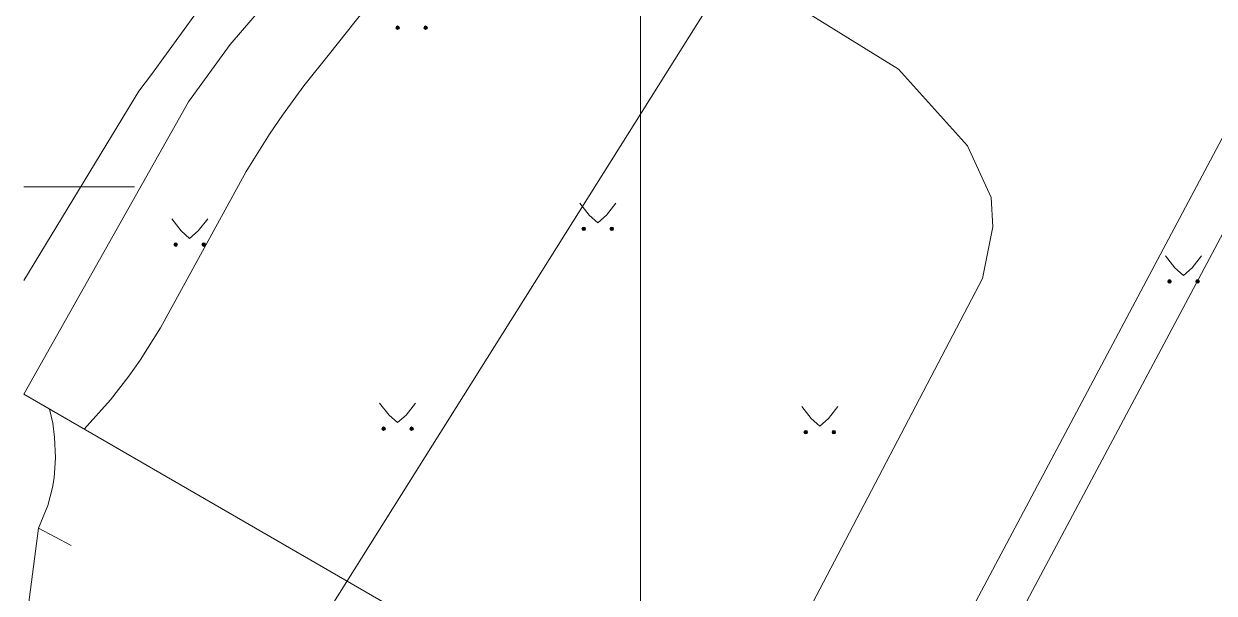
# Model space of a CAD drawing. Extents: x 1000 to 4000, y -5000 to -1000.
# Drawn here: x 1000 to 1064.5, y -4222 to -4191.2 of the extents above; entities that cross this region are included whole.
import ezdxf

# ---------------------------------------------------------------- set-up
doc = ezdxf.new("R2010")
doc.units = 0
doc.header["$MEASUREMENT"] = 0
for name, color, linetype in [('границы команд_1', 10, 'CONTINUOUS'), ('СЛОЙ_1', 7, 'CONTINUOUS'), ('СЛОЙ_18', 7, 'CONTINUOUS'), ('СЛОЙ_24', 7, 'CONTINUOUS'), ('СЛОЙ_41', 7, 'CONTINUOUS'), ('СЛОЙ_50', 7, 'CONTINUOUS')]:
    doc.layers.add(name, color=color, linetype=linetype)

msp = doc.modelspace()

# ---------------------------------------------------------------- linework, layer by layer
at = {"layer": 'границы команд_1', "color": 251, "lineweight": 0}
msp.add_lwpolyline([(1033.439, -1863.261), (3102.461, -1863.261), (3102.461, -4710.896), (1033.439, -4710.896)], close=True, dxfattribs=at)
at = {"layer": 'СЛОЙ_1', "color": 253, "linetype": 'Continuous', "lineweight": 0}
msp.add_lwpolyline([(1006, -4200), (1000, -4200)], dxfattribs=at)
at = {"layer": 'СЛОЙ_18', "color": 253, "linetype": 'Continuous', "lineweight": 0}
msp.add_line((1078.396, -4124.447), (1000, -4249.278), dxfattribs=at)
at = {"layer": 'СЛОЙ_24', "color": 253, "linetype": 'Continuous', "lineweight": 0}
msp.add_line((1000, -4211.25), (1032.162, -4229.833), dxfattribs=at)
for points in [[(1006.239, -4194.812), (1006.922, -4193.902), (1009.364, -4190.548), (1014.823, -4184.673), (1025.411, -4179.964)], [(1000, -4211.25), (1008.932, -4195.388), (1011.198, -4192.277), (1016.341, -4186.271), (1027.529, -4181.296)], [(1027.529, -4181.296), (1047.424, -4193.624)], [(1071.019, -4185.992), (1047.985, -4229.32), (1046.692, -4232.563)], [(1032.162, -4229.833), (1034.16, -4231.032), (1035.598, -4231.271), (1037.596, -4230.952), (1039.354, -4229.113), (1051.978, -4204.974), (1052.538, -4202.177), (1052.458, -4200.578), (1051.179, -4197.78), (1047.424, -4193.624)], [(1000, -4205.085), (1006.239, -4194.812)], [(1065.893, -4200.861), (1048.418, -4233.652)]]:
    msp.add_lwpolyline(points, dxfattribs=at)
at = {"layer": 'СЛОЙ_41', "color": 253, "linetype": 'Continuous', "lineweight": 0}
for p, q in [((1030.147, -4200.89), (1030.657, -4201.54)), ((1032.097, -4200.89), (1031.587, -4201.54)), ((1008.023, -4201.742), (1008.533, -4202.392)), ((1009.973, -4201.742), (1009.463, -4202.392)), ((1030.657, -4201.54), (1031.117, -4201.95)), ((1031.587, -4201.54), (1031.117, -4201.95)), ((1008.533, -4202.392), (1008.993, -4202.802)), ((1009.463, -4202.392), (1008.993, -4202.802)), ((1061.91, -4203.744), (1062.42, -4204.394)), ((1063.86, -4203.744), (1063.35, -4204.394)), ((1062.42, -4204.394), (1062.88, -4204.804)), ((1063.35, -4204.394), (1062.88, -4204.804)), ((1019.296, -4211.728), (1019.806, -4212.378)), ((1021.246, -4211.728), (1020.736, -4212.378)), ((1042.187, -4211.919), (1042.697, -4212.569)), ((1044.137, -4211.919), (1043.627, -4212.569)), ((1019.806, -4212.378), (1020.266, -4212.788)), ((1020.736, -4212.378), (1020.266, -4212.788)), ((1042.697, -4212.569), (1043.157, -4212.979)), ((1043.627, -4212.569), (1043.157, -4212.979))]:
    msp.add_line(p, q, dxfattribs=at)
for centre in [(1020.269, -4191.371), (1021.79, -4191.371), (1030.361, -4202.278), (1031.882, -4202.278), (1008.237, -4203.13), (1009.758, -4203.13), (1062.124, -4205.132), (1063.645, -4205.132), (1019.51, -4213.116), (1021.031, -4213.116), (1042.401, -4213.307), (1043.922, -4213.307)]:
    msp.add_circle(centre, 0.0976, dxfattribs=at)
for points in [[(1020.173, -4191.39), (1020.171, -4191.371), (1020.173, -4191.352)], [(1020.178, -4191.408), (1020.173, -4191.352), (1020.178, -4191.334)], [(1020.173, -4191.39), (1020.173, -4191.352), (1020.178, -4191.408)], [(1020.187, -4191.425), (1020.178, -4191.334), (1020.187, -4191.317)], [(1020.178, -4191.408), (1020.178, -4191.334), (1020.187, -4191.425)], [(1020.2, -4191.44), (1020.187, -4191.317), (1020.2, -4191.302)], [(1020.187, -4191.425), (1020.187, -4191.317), (1020.2, -4191.44)], [(1020.214, -4191.452), (1020.2, -4191.302), (1020.214, -4191.29)], [(1020.2, -4191.44), (1020.2, -4191.302), (1020.214, -4191.452)], [(1020.231, -4191.461), (1020.214, -4191.29), (1020.231, -4191.281)], [(1020.214, -4191.452), (1020.214, -4191.29), (1020.231, -4191.461)], [(1020.25, -4191.467), (1020.231, -4191.281), (1020.25, -4191.275)], [(1020.231, -4191.461), (1020.231, -4191.281), (1020.25, -4191.467)], [(1020.269, -4191.469), (1020.25, -4191.275), (1020.269, -4191.273)], [(1020.25, -4191.467), (1020.25, -4191.275), (1020.269, -4191.469)], [(1021.694, -4191.39), (1021.692, -4191.371), (1021.694, -4191.352)], [(1021.699, -4191.408), (1021.694, -4191.352), (1021.699, -4191.334)], [(1021.694, -4191.39), (1021.694, -4191.352), (1021.699, -4191.408)], [(1021.708, -4191.425), (1021.699, -4191.334), (1021.708, -4191.317)], [(1021.699, -4191.408), (1021.699, -4191.334), (1021.708, -4191.425)], [(1021.721, -4191.44), (1021.708, -4191.317), (1021.721, -4191.302)], [(1021.708, -4191.425), (1021.708, -4191.317), (1021.721, -4191.44)], [(1021.735, -4191.452), (1021.721, -4191.302), (1021.735, -4191.29)], [(1021.721, -4191.44), (1021.721, -4191.302), (1021.735, -4191.452)], [(1021.752, -4191.461), (1021.735, -4191.29), (1021.752, -4191.281)], [(1021.735, -4191.452), (1021.735, -4191.29), (1021.752, -4191.461)], [(1021.771, -4191.467), (1021.752, -4191.281), (1021.771, -4191.275)], [(1021.752, -4191.461), (1021.752, -4191.281), (1021.771, -4191.467)], [(1021.79, -4191.469), (1021.771, -4191.275), (1021.79, -4191.273)], [(1021.771, -4191.467), (1021.771, -4191.275), (1021.79, -4191.469)], [(1030.265, -4202.297), (1030.263, -4202.278), (1030.265, -4202.259)], [(1030.27, -4202.315), (1030.265, -4202.259), (1030.27, -4202.241)], [(1030.265, -4202.297), (1030.265, -4202.259), (1030.27, -4202.315)], [(1030.279, -4202.332), (1030.27, -4202.241), (1030.279, -4202.224)], [(1030.27, -4202.315), (1030.27, -4202.241), (1030.279, -4202.332)], [(1030.292, -4202.347), (1030.279, -4202.224), (1030.292, -4202.209)], [(1030.279, -4202.332), (1030.279, -4202.224), (1030.292, -4202.347)], [(1030.306, -4202.359), (1030.292, -4202.209), (1030.306, -4202.197)], [(1030.292, -4202.347), (1030.292, -4202.209), (1030.306, -4202.359)], [(1030.323, -4202.368), (1030.306, -4202.197), (1030.323, -4202.188)], [(1030.306, -4202.359), (1030.306, -4202.197), (1030.323, -4202.368)], [(1030.342, -4202.374), (1030.323, -4202.188), (1030.342, -4202.182)], [(1030.323, -4202.368), (1030.323, -4202.188), (1030.342, -4202.374)], [(1030.361, -4202.376), (1030.342, -4202.182), (1030.361, -4202.18)], [(1030.342, -4202.374), (1030.342, -4202.182), (1030.361, -4202.376)], [(1031.786, -4202.297), (1031.784, -4202.278), (1031.786, -4202.259)], [(1031.791, -4202.315), (1031.786, -4202.259), (1031.791, -4202.241)], [(1031.786, -4202.297), (1031.786, -4202.259), (1031.791, -4202.315)], [(1031.8, -4202.332), (1031.791, -4202.241), (1031.8, -4202.224)], [(1031.791, -4202.315), (1031.791, -4202.241), (1031.8, -4202.332)], [(1031.813, -4202.347), (1031.8, -4202.224), (1031.813, -4202.209)], [(1031.8, -4202.332), (1031.8, -4202.224), (1031.813, -4202.347)], [(1031.827, -4202.359), (1031.813, -4202.209), (1031.827, -4202.197)], [(1031.813, -4202.347), (1031.813, -4202.209), (1031.827, -4202.359)], [(1031.844, -4202.368), (1031.827, -4202.197), (1031.844, -4202.188)], [(1031.827, -4202.359), (1031.827, -4202.197), (1031.844, -4202.368)], [(1031.863, -4202.374), (1031.844, -4202.188), (1031.863, -4202.182)], [(1031.844, -4202.368), (1031.844, -4202.188), (1031.863, -4202.374)], [(1031.882, -4202.376), (1031.863, -4202.182), (1031.882, -4202.18)], [(1031.863, -4202.374), (1031.863, -4202.182), (1031.882, -4202.376)], [(1008.141, -4203.149), (1008.139, -4203.13), (1008.141, -4203.111)], [(1008.146, -4203.167), (1008.141, -4203.111), (1008.146, -4203.093)], [(1008.141, -4203.149), (1008.141, -4203.111), (1008.146, -4203.167)], [(1008.155, -4203.184), (1008.146, -4203.093), (1008.155, -4203.076)], [(1008.146, -4203.167), (1008.146, -4203.093), (1008.155, -4203.184)], [(1008.168, -4203.199), (1008.155, -4203.076), (1008.168, -4203.061)], [(1008.155, -4203.184), (1008.155, -4203.076), (1008.168, -4203.199)], [(1008.182, -4203.211), (1008.168, -4203.061), (1008.182, -4203.049)], [(1008.168, -4203.199), (1008.168, -4203.061), (1008.182, -4203.211)], [(1008.199, -4203.22), (1008.182, -4203.049), (1008.199, -4203.04)], [(1008.182, -4203.211), (1008.182, -4203.049), (1008.199, -4203.22)], [(1008.218, -4203.226), (1008.199, -4203.04), (1008.218, -4203.034)], [(1008.199, -4203.22), (1008.199, -4203.04), (1008.218, -4203.226)], [(1008.237, -4203.228), (1008.218, -4203.034), (1008.237, -4203.032)], [(1008.218, -4203.226), (1008.218, -4203.034), (1008.237, -4203.228)], [(1009.662, -4203.149), (1009.66, -4203.13), (1009.662, -4203.111)], [(1009.667, -4203.167), (1009.662, -4203.111), (1009.667, -4203.093)], [(1009.662, -4203.149), (1009.662, -4203.111), (1009.667, -4203.167)], [(1009.676, -4203.184), (1009.667, -4203.093), (1009.676, -4203.076)], [(1009.667, -4203.167), (1009.667, -4203.093), (1009.676, -4203.184)], [(1009.689, -4203.199), (1009.676, -4203.076), (1009.689, -4203.061)], [(1009.676, -4203.184), (1009.676, -4203.076), (1009.689, -4203.199)], [(1009.703, -4203.211), (1009.689, -4203.061), (1009.703, -4203.049)], [(1009.689, -4203.199), (1009.689, -4203.061), (1009.703, -4203.211)], [(1009.72, -4203.22), (1009.703, -4203.049), (1009.72, -4203.04)], [(1009.703, -4203.211), (1009.703, -4203.049), (1009.72, -4203.22)], [(1009.739, -4203.226), (1009.72, -4203.04), (1009.739, -4203.034)], [(1009.72, -4203.22), (1009.72, -4203.04), (1009.739, -4203.226)], [(1009.758, -4203.228), (1009.739, -4203.034), (1009.758, -4203.032)], [(1009.739, -4203.226), (1009.739, -4203.034), (1009.758, -4203.228)], [(1062.028, -4205.151), (1062.026, -4205.132), (1062.028, -4205.113)], [(1062.033, -4205.169), (1062.028, -4205.113), (1062.033, -4205.095)], [(1062.028, -4205.151), (1062.028, -4205.113), (1062.033, -4205.169)], [(1062.042, -4205.186), (1062.033, -4205.095), (1062.042, -4205.078)], [(1062.033, -4205.169), (1062.033, -4205.095), (1062.042, -4205.186)], [(1062.055, -4205.201), (1062.042, -4205.078), (1062.055, -4205.063)], [(1062.042, -4205.186), (1062.042, -4205.078), (1062.055, -4205.201)], [(1062.069, -4205.213), (1062.055, -4205.063), (1062.069, -4205.051)], [(1062.055, -4205.201), (1062.055, -4205.063), (1062.069, -4205.213)], [(1062.086, -4205.222), (1062.069, -4205.051), (1062.086, -4205.042)], [(1062.069, -4205.213), (1062.069, -4205.051), (1062.086, -4205.222)], [(1062.105, -4205.228), (1062.086, -4205.042), (1062.105, -4205.036)], [(1062.086, -4205.222), (1062.086, -4205.042), (1062.105, -4205.228)], [(1062.124, -4205.23), (1062.105, -4205.036), (1062.124, -4205.034)], [(1062.105, -4205.228), (1062.105, -4205.036), (1062.124, -4205.23)], [(1063.549, -4205.151), (1063.547, -4205.132), (1063.549, -4205.113)], [(1063.554, -4205.169), (1063.549, -4205.113), (1063.554, -4205.095)], [(1063.549, -4205.151), (1063.549, -4205.113), (1063.554, -4205.169)], [(1063.563, -4205.186), (1063.554, -4205.095), (1063.563, -4205.078)], [(1063.554, -4205.169), (1063.554, -4205.095), (1063.563, -4205.186)], [(1063.576, -4205.201), (1063.563, -4205.078), (1063.576, -4205.063)], [(1063.563, -4205.186), (1063.563, -4205.078), (1063.576, -4205.201)], [(1063.59, -4205.213), (1063.576, -4205.063), (1063.59, -4205.051)], [(1063.576, -4205.201), (1063.576, -4205.063), (1063.59, -4205.213)], [(1063.607, -4205.222), (1063.59, -4205.051), (1063.607, -4205.042)], [(1063.59, -4205.213), (1063.59, -4205.051), (1063.607, -4205.222)], [(1063.626, -4205.228), (1063.607, -4205.042), (1063.626, -4205.036)], [(1063.607, -4205.222), (1063.607, -4205.042), (1063.626, -4205.228)], [(1063.645, -4205.23), (1063.626, -4205.036), (1063.645, -4205.034)], [(1063.626, -4205.228), (1063.626, -4205.036), (1063.645, -4205.23)], [(1019.414, -4213.135), (1019.412, -4213.116), (1019.414, -4213.097)], [(1019.419, -4213.153), (1019.414, -4213.097), (1019.419, -4213.079)], [(1019.414, -4213.135), (1019.414, -4213.097), (1019.419, -4213.153)], [(1019.428, -4213.17), (1019.419, -4213.079), (1019.428, -4213.062)], [(1019.419, -4213.153), (1019.419, -4213.079), (1019.428, -4213.17)], [(1019.441, -4213.185), (1019.428, -4213.062), (1019.441, -4213.047)], [(1019.428, -4213.17), (1019.428, -4213.062), (1019.441, -4213.185)], [(1019.455, -4213.197), (1019.441, -4213.047), (1019.455, -4213.035)], [(1019.441, -4213.185), (1019.441, -4213.047), (1019.455, -4213.197)], [(1019.472, -4213.206), (1019.455, -4213.035), (1019.472, -4213.026)], [(1019.455, -4213.197), (1019.455, -4213.035), (1019.472, -4213.206)], [(1019.491, -4213.212), (1019.472, -4213.026), (1019.491, -4213.02)], [(1019.472, -4213.206), (1019.472, -4213.026), (1019.491, -4213.212)], [(1019.51, -4213.214), (1019.491, -4213.02), (1019.51, -4213.018)], [(1019.491, -4213.212), (1019.491, -4213.02), (1019.51, -4213.214)], [(1020.935, -4213.135), (1020.933, -4213.116), (1020.935, -4213.097)], [(1020.94, -4213.153), (1020.935, -4213.097), (1020.94, -4213.079)], [(1020.935, -4213.135), (1020.935, -4213.097), (1020.94, -4213.153)], [(1020.949, -4213.17), (1020.94, -4213.079), (1020.949, -4213.062)], [(1020.94, -4213.153), (1020.94, -4213.079), (1020.949, -4213.17)], [(1020.962, -4213.185), (1020.949, -4213.062), (1020.962, -4213.047)], [(1020.949, -4213.17), (1020.949, -4213.062), (1020.962, -4213.185)], [(1020.976, -4213.197), (1020.962, -4213.047), (1020.976, -4213.035)], [(1020.962, -4213.185), (1020.962, -4213.047), (1020.976, -4213.197)], [(1020.993, -4213.206), (1020.976, -4213.035), (1020.993, -4213.026)], [(1020.976, -4213.197), (1020.976, -4213.035), (1020.993, -4213.206)], [(1021.012, -4213.212), (1020.993, -4213.026), (1021.012, -4213.02)], [(1020.993, -4213.206), (1020.993, -4213.026), (1021.012, -4213.212)], [(1021.031, -4213.214), (1021.012, -4213.02), (1021.031, -4213.018)], [(1021.012, -4213.212), (1021.012, -4213.02), (1021.031, -4213.214)], [(1042.305, -4213.326), (1042.303, -4213.307), (1042.305, -4213.288)], [(1042.31, -4213.344), (1042.305, -4213.288), (1042.31, -4213.27)], [(1042.305, -4213.326), (1042.305, -4213.288), (1042.31, -4213.344)], [(1042.319, -4213.361), (1042.31, -4213.27), (1042.319, -4213.253)], [(1042.31, -4213.344), (1042.31, -4213.27), (1042.319, -4213.361)], [(1042.332, -4213.376), (1042.319, -4213.253), (1042.332, -4213.238)], [(1042.319, -4213.361), (1042.319, -4213.253), (1042.332, -4213.376)], [(1042.346, -4213.388), (1042.332, -4213.238), (1042.346, -4213.226)], [(1042.332, -4213.376), (1042.332, -4213.238), (1042.346, -4213.388)], [(1042.363, -4213.397), (1042.346, -4213.226), (1042.363, -4213.217)], [(1042.346, -4213.388), (1042.346, -4213.226), (1042.363, -4213.397)], [(1042.382, -4213.403), (1042.363, -4213.217), (1042.382, -4213.211)], [(1042.363, -4213.397), (1042.363, -4213.217), (1042.382, -4213.403)], [(1042.401, -4213.405), (1042.382, -4213.211), (1042.401, -4213.209)], [(1042.382, -4213.403), (1042.382, -4213.211), (1042.401, -4213.405)], [(1043.826, -4213.326), (1043.824, -4213.307), (1043.826, -4213.288)], [(1043.831, -4213.344), (1043.826, -4213.288), (1043.831, -4213.27)], [(1043.826, -4213.326), (1043.826, -4213.288), (1043.831, -4213.344)], [(1043.84, -4213.361), (1043.831, -4213.27), (1043.84, -4213.253)], [(1043.831, -4213.344), (1043.831, -4213.27), (1043.84, -4213.361)], [(1043.853, -4213.376), (1043.84, -4213.253), (1043.853, -4213.238)], [(1043.84, -4213.361), (1043.84, -4213.253), (1043.853, -4213.376)], [(1043.867, -4213.388), (1043.853, -4213.238), (1043.867, -4213.226)], [(1043.853, -4213.376), (1043.853, -4213.238), (1043.867, -4213.388)], [(1043.884, -4213.397), (1043.867, -4213.226), (1043.884, -4213.217)], [(1043.867, -4213.388), (1043.867, -4213.226), (1043.884, -4213.397)], [(1043.903, -4213.403), (1043.884, -4213.217), (1043.903, -4213.211)], [(1043.884, -4213.397), (1043.884, -4213.217), (1043.903, -4213.403)], [(1043.922, -4213.405), (1043.903, -4213.211), (1043.922, -4213.209)], [(1043.903, -4213.403), (1043.903, -4213.211), (1043.922, -4213.405)]]:
    msp.add_solid(points, dxfattribs=at)
at = {"layer": 'СЛОЙ_41', "color": 253, "linetype": 'Continuous', "lineweight": 0, "extrusion": (0, 0, -1)}
for points in [[(-1020.269, -4191.469), (-1020.269, -4191.273), (-1020.288, -4191.467)], [(-1020.288, -4191.467), (-1020.269, -4191.273), (-1020.288, -4191.275)], [(-1020.288, -4191.467), (-1020.288, -4191.275), (-1020.306, -4191.461)], [(-1020.306, -4191.461), (-1020.288, -4191.275), (-1020.306, -4191.281)], [(-1020.306, -4191.461), (-1020.306, -4191.281), (-1020.323, -4191.452)], [(-1020.323, -4191.452), (-1020.306, -4191.281), (-1020.323, -4191.29)], [(-1020.323, -4191.452), (-1020.323, -4191.29), (-1020.338, -4191.44)], [(-1020.338, -4191.44), (-1020.323, -4191.29), (-1020.338, -4191.302)], [(-1020.338, -4191.44), (-1020.338, -4191.302), (-1020.35, -4191.425)], [(-1020.35, -4191.425), (-1020.338, -4191.302), (-1020.35, -4191.317)], [(-1020.35, -4191.425), (-1020.35, -4191.317), (-1020.359, -4191.408)], [(-1020.359, -4191.408), (-1020.35, -4191.317), (-1020.359, -4191.334)], [(-1020.359, -4191.408), (-1020.359, -4191.334), (-1020.364, -4191.39)], [(-1020.364, -4191.39), (-1020.359, -4191.334), (-1020.364, -4191.352)], [(-1020.364, -4191.39), (-1020.364, -4191.352), (-1020.366, -4191.371)], [(-1021.79, -4191.469), (-1021.79, -4191.273), (-1021.809, -4191.467)], [(-1021.809, -4191.467), (-1021.79, -4191.273), (-1021.809, -4191.275)], [(-1021.809, -4191.467), (-1021.809, -4191.275), (-1021.827, -4191.461)], [(-1021.827, -4191.461), (-1021.809, -4191.275), (-1021.827, -4191.281)], [(-1021.827, -4191.461), (-1021.827, -4191.281), (-1021.844, -4191.452)], [(-1021.844, -4191.452), (-1021.827, -4191.281), (-1021.844, -4191.29)], [(-1021.844, -4191.452), (-1021.844, -4191.29), (-1021.859, -4191.44)], [(-1021.859, -4191.44), (-1021.844, -4191.29), (-1021.859, -4191.302)], [(-1021.859, -4191.44), (-1021.859, -4191.302), (-1021.871, -4191.425)], [(-1021.871, -4191.425), (-1021.859, -4191.302), (-1021.871, -4191.317)], [(-1021.871, -4191.425), (-1021.871, -4191.317), (-1021.88, -4191.408)], [(-1021.88, -4191.408), (-1021.871, -4191.317), (-1021.88, -4191.334)], [(-1021.88, -4191.408), (-1021.88, -4191.334), (-1021.885, -4191.39)], [(-1021.885, -4191.39), (-1021.88, -4191.334), (-1021.885, -4191.352)], [(-1021.885, -4191.39), (-1021.885, -4191.352), (-1021.887, -4191.371)], [(-1030.361, -4202.376), (-1030.361, -4202.18), (-1030.38, -4202.374)], [(-1030.38, -4202.374), (-1030.361, -4202.18), (-1030.38, -4202.182)], [(-1030.38, -4202.374), (-1030.38, -4202.182), (-1030.398, -4202.368)], [(-1030.398, -4202.368), (-1030.38, -4202.182), (-1030.398, -4202.188)], [(-1030.398, -4202.368), (-1030.398, -4202.188), (-1030.415, -4202.359)], [(-1030.415, -4202.359), (-1030.398, -4202.188), (-1030.415, -4202.197)], [(-1030.415, -4202.359), (-1030.415, -4202.197), (-1030.43, -4202.347)], [(-1030.43, -4202.347), (-1030.415, -4202.197), (-1030.43, -4202.209)], [(-1030.43, -4202.347), (-1030.43, -4202.209), (-1030.442, -4202.332)], [(-1030.442, -4202.332), (-1030.43, -4202.209), (-1030.442, -4202.224)], [(-1030.442, -4202.332), (-1030.442, -4202.224), (-1030.451, -4202.315)], [(-1030.451, -4202.315), (-1030.442, -4202.224), (-1030.451, -4202.241)], [(-1030.451, -4202.315), (-1030.451, -4202.241), (-1030.456, -4202.297)], [(-1030.456, -4202.297), (-1030.451, -4202.241), (-1030.456, -4202.259)], [(-1030.456, -4202.297), (-1030.456, -4202.259), (-1030.458, -4202.278)], [(-1031.882, -4202.376), (-1031.882, -4202.18), (-1031.901, -4202.374)], [(-1031.901, -4202.374), (-1031.882, -4202.18), (-1031.901, -4202.182)], [(-1031.901, -4202.374), (-1031.901, -4202.182), (-1031.919, -4202.368)], [(-1031.919, -4202.368), (-1031.901, -4202.182), (-1031.919, -4202.188)], [(-1031.919, -4202.368), (-1031.919, -4202.188), (-1031.936, -4202.359)], [(-1031.936, -4202.359), (-1031.919, -4202.188), (-1031.936, -4202.197)], [(-1031.936, -4202.359), (-1031.936, -4202.197), (-1031.951, -4202.347)], [(-1031.951, -4202.347), (-1031.936, -4202.197), (-1031.951, -4202.209)], [(-1031.951, -4202.347), (-1031.951, -4202.209), (-1031.963, -4202.332)], [(-1031.963, -4202.332), (-1031.951, -4202.209), (-1031.963, -4202.224)], [(-1031.963, -4202.332), (-1031.963, -4202.224), (-1031.972, -4202.315)], [(-1031.972, -4202.315), (-1031.963, -4202.224), (-1031.972, -4202.241)], [(-1031.972, -4202.315), (-1031.972, -4202.241), (-1031.977, -4202.297)], [(-1031.977, -4202.297), (-1031.972, -4202.241), (-1031.977, -4202.259)], [(-1031.977, -4202.297), (-1031.977, -4202.259), (-1031.979, -4202.278)], [(-1008.237, -4203.228), (-1008.237, -4203.032), (-1008.256, -4203.226)], [(-1008.256, -4203.226), (-1008.237, -4203.032), (-1008.256, -4203.034)], [(-1008.256, -4203.226), (-1008.256, -4203.034), (-1008.274, -4203.22)], [(-1008.274, -4203.22), (-1008.256, -4203.034), (-1008.274, -4203.04)], [(-1008.274, -4203.22), (-1008.274, -4203.04), (-1008.291, -4203.211)], [(-1008.291, -4203.211), (-1008.274, -4203.04), (-1008.291, -4203.049)], [(-1008.291, -4203.211), (-1008.291, -4203.049), (-1008.306, -4203.199)], [(-1008.306, -4203.199), (-1008.291, -4203.049), (-1008.306, -4203.061)], [(-1008.306, -4203.199), (-1008.306, -4203.061), (-1008.318, -4203.184)], [(-1008.318, -4203.184), (-1008.306, -4203.061), (-1008.318, -4203.076)], [(-1008.318, -4203.184), (-1008.318, -4203.076), (-1008.327, -4203.167)], [(-1008.327, -4203.167), (-1008.318, -4203.076), (-1008.327, -4203.093)], [(-1008.327, -4203.167), (-1008.327, -4203.093), (-1008.332, -4203.149)], [(-1008.332, -4203.149), (-1008.327, -4203.093), (-1008.332, -4203.111)], [(-1008.332, -4203.149), (-1008.332, -4203.111), (-1008.334, -4203.13)], [(-1009.758, -4203.228), (-1009.758, -4203.032), (-1009.777, -4203.226)], [(-1009.777, -4203.226), (-1009.758, -4203.032), (-1009.777, -4203.034)], [(-1009.777, -4203.226), (-1009.777, -4203.034), (-1009.795, -4203.22)], [(-1009.795, -4203.22), (-1009.777, -4203.034), (-1009.795, -4203.04)], [(-1009.795, -4203.22), (-1009.795, -4203.04), (-1009.812, -4203.211)], [(-1009.812, -4203.211), (-1009.795, -4203.04), (-1009.812, -4203.049)], [(-1009.812, -4203.211), (-1009.812, -4203.049), (-1009.827, -4203.199)], [(-1009.827, -4203.199), (-1009.812, -4203.049), (-1009.827, -4203.061)], [(-1009.827, -4203.199), (-1009.827, -4203.061), (-1009.839, -4203.184)], [(-1009.839, -4203.184), (-1009.827, -4203.061), (-1009.839, -4203.076)], [(-1009.839, -4203.184), (-1009.839, -4203.076), (-1009.848, -4203.167)], [(-1009.848, -4203.167), (-1009.839, -4203.076), (-1009.848, -4203.093)], [(-1009.848, -4203.167), (-1009.848, -4203.093), (-1009.853, -4203.149)], [(-1009.853, -4203.149), (-1009.848, -4203.093), (-1009.853, -4203.111)], [(-1009.853, -4203.149), (-1009.853, -4203.111), (-1009.855, -4203.13)], [(-1062.124, -4205.23), (-1062.124, -4205.034), (-1062.143, -4205.228)], [(-1062.143, -4205.228), (-1062.124, -4205.034), (-1062.143, -4205.036)], [(-1062.143, -4205.228), (-1062.143, -4205.036), (-1062.161, -4205.222)], [(-1062.161, -4205.222), (-1062.143, -4205.036), (-1062.161, -4205.042)], [(-1062.161, -4205.222), (-1062.161, -4205.042), (-1062.178, -4205.213)], [(-1062.178, -4205.213), (-1062.161, -4205.042), (-1062.178, -4205.051)], [(-1062.178, -4205.213), (-1062.178, -4205.051), (-1062.193, -4205.201)], [(-1062.193, -4205.201), (-1062.178, -4205.051), (-1062.193, -4205.063)], [(-1062.193, -4205.201), (-1062.193, -4205.063), (-1062.205, -4205.186)], [(-1062.205, -4205.186), (-1062.193, -4205.063), (-1062.205, -4205.078)], [(-1062.205, -4205.186), (-1062.205, -4205.078), (-1062.214, -4205.169)], [(-1062.214, -4205.169), (-1062.205, -4205.078), (-1062.214, -4205.095)], [(-1062.214, -4205.169), (-1062.214, -4205.095), (-1062.219, -4205.151)], [(-1062.219, -4205.151), (-1062.214, -4205.095), (-1062.219, -4205.113)], [(-1062.219, -4205.151), (-1062.219, -4205.113), (-1062.221, -4205.132)], [(-1063.645, -4205.23), (-1063.645, -4205.034), (-1063.664, -4205.228)], [(-1063.664, -4205.228), (-1063.645, -4205.034), (-1063.664, -4205.036)], [(-1063.664, -4205.228), (-1063.664, -4205.036), (-1063.682, -4205.222)], [(-1063.682, -4205.222), (-1063.664, -4205.036), (-1063.682, -4205.042)], [(-1063.682, -4205.222), (-1063.682, -4205.042), (-1063.699, -4205.213)], [(-1063.699, -4205.213), (-1063.682, -4205.042), (-1063.699, -4205.051)], [(-1063.699, -4205.213), (-1063.699, -4205.051), (-1063.714, -4205.201)], [(-1063.714, -4205.201), (-1063.699, -4205.051), (-1063.714, -4205.063)], [(-1063.714, -4205.201), (-1063.714, -4205.063), (-1063.726, -4205.186)], [(-1063.726, -4205.186), (-1063.714, -4205.063), (-1063.726, -4205.078)], [(-1063.726, -4205.186), (-1063.726, -4205.078), (-1063.735, -4205.169)], [(-1063.735, -4205.169), (-1063.726, -4205.078), (-1063.735, -4205.095)], [(-1063.735, -4205.169), (-1063.735, -4205.095), (-1063.74, -4205.151)], [(-1063.74, -4205.151), (-1063.735, -4205.095), (-1063.74, -4205.113)], [(-1063.74, -4205.151), (-1063.74, -4205.113), (-1063.742, -4205.132)], [(-1019.51, -4213.214), (-1019.51, -4213.018), (-1019.529, -4213.212)], [(-1019.529, -4213.212), (-1019.51, -4213.018), (-1019.529, -4213.02)], [(-1019.529, -4213.212), (-1019.529, -4213.02), (-1019.547, -4213.206)], [(-1019.547, -4213.206), (-1019.529, -4213.02), (-1019.547, -4213.026)], [(-1019.547, -4213.206), (-1019.547, -4213.026), (-1019.564, -4213.197)], [(-1019.564, -4213.197), (-1019.547, -4213.026), (-1019.564, -4213.035)], [(-1019.564, -4213.197), (-1019.564, -4213.035), (-1019.579, -4213.185)], [(-1019.579, -4213.185), (-1019.564, -4213.035), (-1019.579, -4213.047)], [(-1019.579, -4213.185), (-1019.579, -4213.047), (-1019.591, -4213.17)], [(-1019.591, -4213.17), (-1019.579, -4213.047), (-1019.591, -4213.062)], [(-1019.591, -4213.17), (-1019.591, -4213.062), (-1019.6, -4213.153)], [(-1019.6, -4213.153), (-1019.591, -4213.062), (-1019.6, -4213.079)], [(-1019.6, -4213.153), (-1019.6, -4213.079), (-1019.605, -4213.135)], [(-1019.605, -4213.135), (-1019.6, -4213.079), (-1019.605, -4213.097)], [(-1019.605, -4213.135), (-1019.605, -4213.097), (-1019.607, -4213.116)], [(-1021.031, -4213.214), (-1021.031, -4213.018), (-1021.05, -4213.212)], [(-1021.05, -4213.212), (-1021.031, -4213.018), (-1021.05, -4213.02)], [(-1021.05, -4213.212), (-1021.05, -4213.02), (-1021.068, -4213.206)], [(-1021.068, -4213.206), (-1021.05, -4213.02), (-1021.068, -4213.026)], [(-1021.068, -4213.206), (-1021.068, -4213.026), (-1021.085, -4213.197)], [(-1021.085, -4213.197), (-1021.068, -4213.026), (-1021.085, -4213.035)], [(-1021.085, -4213.197), (-1021.085, -4213.035), (-1021.1, -4213.185)], [(-1021.1, -4213.185), (-1021.085, -4213.035), (-1021.1, -4213.047)], [(-1021.1, -4213.185), (-1021.1, -4213.047), (-1021.112, -4213.17)], [(-1021.112, -4213.17), (-1021.1, -4213.047), (-1021.112, -4213.062)], [(-1021.112, -4213.17), (-1021.112, -4213.062), (-1021.121, -4213.153)], [(-1021.121, -4213.153), (-1021.112, -4213.062), (-1021.121, -4213.079)], [(-1021.121, -4213.153), (-1021.121, -4213.079), (-1021.126, -4213.135)], [(-1021.126, -4213.135), (-1021.121, -4213.079), (-1021.126, -4213.097)], [(-1021.126, -4213.135), (-1021.126, -4213.097), (-1021.128, -4213.116)], [(-1042.401, -4213.405), (-1042.401, -4213.209), (-1042.42, -4213.403)], [(-1042.42, -4213.403), (-1042.401, -4213.209), (-1042.42, -4213.211)], [(-1042.42, -4213.403), (-1042.42, -4213.211), (-1042.438, -4213.397)], [(-1042.438, -4213.397), (-1042.42, -4213.211), (-1042.438, -4213.217)], [(-1042.438, -4213.397), (-1042.438, -4213.217), (-1042.455, -4213.388)], [(-1042.455, -4213.388), (-1042.438, -4213.217), (-1042.455, -4213.226)], [(-1042.455, -4213.388), (-1042.455, -4213.226), (-1042.47, -4213.376)], [(-1042.47, -4213.376), (-1042.455, -4213.226), (-1042.47, -4213.238)], [(-1042.47, -4213.376), (-1042.47, -4213.238), (-1042.482, -4213.361)], [(-1042.482, -4213.361), (-1042.47, -4213.238), (-1042.482, -4213.253)], [(-1042.482, -4213.361), (-1042.482, -4213.253), (-1042.491, -4213.344)], [(-1042.491, -4213.344), (-1042.482, -4213.253), (-1042.491, -4213.27)], [(-1042.491, -4213.344), (-1042.491, -4213.27), (-1042.496, -4213.326)], [(-1042.496, -4213.326), (-1042.491, -4213.27), (-1042.496, -4213.288)], [(-1042.496, -4213.326), (-1042.496, -4213.288), (-1042.498, -4213.307)], [(-1043.922, -4213.405), (-1043.922, -4213.209), (-1043.941, -4213.403)], [(-1043.941, -4213.403), (-1043.922, -4213.209), (-1043.941, -4213.211)], [(-1043.941, -4213.403), (-1043.941, -4213.211), (-1043.959, -4213.397)], [(-1043.959, -4213.397), (-1043.941, -4213.211), (-1043.959, -4213.217)], [(-1043.959, -4213.397), (-1043.959, -4213.217), (-1043.976, -4213.388)], [(-1043.976, -4213.388), (-1043.959, -4213.217), (-1043.976, -4213.226)], [(-1043.976, -4213.388), (-1043.976, -4213.226), (-1043.991, -4213.376)], [(-1043.991, -4213.376), (-1043.976, -4213.226), (-1043.991, -4213.238)], [(-1043.991, -4213.376), (-1043.991, -4213.238), (-1044.003, -4213.361)], [(-1044.003, -4213.361), (-1043.991, -4213.238), (-1044.003, -4213.253)], [(-1044.003, -4213.361), (-1044.003, -4213.253), (-1044.012, -4213.344)], [(-1044.012, -4213.344), (-1044.003, -4213.253), (-1044.012, -4213.27)], [(-1044.012, -4213.344), (-1044.012, -4213.27), (-1044.017, -4213.326)], [(-1044.017, -4213.326), (-1044.012, -4213.27), (-1044.017, -4213.288)], [(-1044.017, -4213.326), (-1044.017, -4213.288), (-1044.019, -4213.307)]]:
    msp.add_solid(points, dxfattribs=at)
at = {"layer": 'СЛОЙ_50', "color": 253, "linetype": 'Continuous', "lineweight": 0}
msp.add_line((1000.799, -4218.516), (1002.562, -4219.46), dxfattribs=at)
for points in [[(1003.266, -4213.137), (1004.704, -4211.556), (1005.698, -4210.273), (1006.306, -4209.406), (1007.421, -4207.644), (1012.064, -4199.166), (1013.327, -4197.142), (1014.028, -4196.108), (1015.188, -4194.529), (1016.582, -4192.783), (1018.451, -4190.416)], [(1001.395, -4212.056), (1001.569, -4212.809), (1001.67, -4213.579), (1001.718, -4214.699), (1001.642, -4215.779), (1001.557, -4216.303), (1001.308, -4217.276), (1000.799, -4218.516), (1000.249, -4222.673)]]:
    msp.add_lwpolyline(points, dxfattribs=at)

doc.saveas('drawing.dxf')
